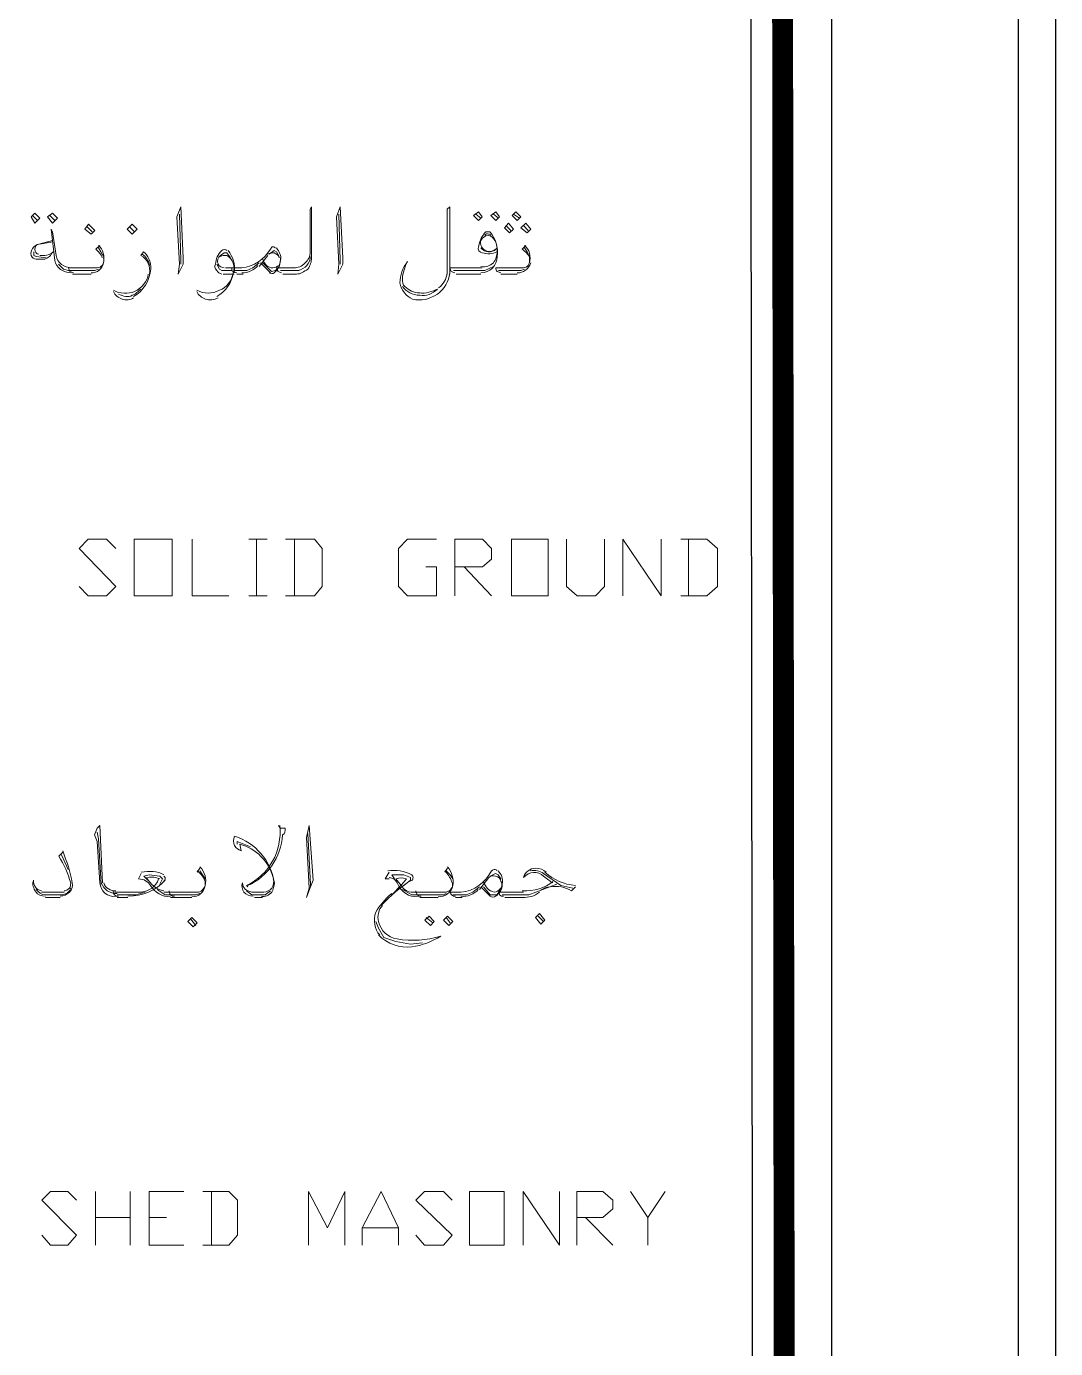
# Paper-space layout 'SM_Geared_A0' of a CAD drawing. Header units: millimetres. Extents: x 3 to 1211, y 0 to 841.
# Drawn here: x 1131.3 to 1186.2, y 561.5 to 632 of the extents above; entities that cross this region are included whole.
import ezdxf

# ---------------------------------------------------------------- set-up
doc = ezdxf.new("R2010")
doc.units = ezdxf.units.MM
doc.layers.add('ACDC BANDA', color=7, linetype='Continuous')

psp = doc.layouts.new('SM_Geared_A0')

# ---------------------------------------------------------------- linework, layer by layer
at = {"ltscale": 4, "transparency": 33554666}
for p, q in [((1184.209, 839.025), (1184.209, 2.008)), ((1174.24, 829.055), (1174.24, 11.978))]:
    psp.add_line(p, q, dxfattribs=at)
at = {"color": 18, "true_color": 0x000000, "transparency": 33554666}
for points in [[(2.824, 841.019), (1186.203, 841.019), (1186.203, 0.015), (2.824, 0.015)], [(4.818, 839.025), (1184.209, 839.025), (1184.209, 2.008), (4.818, 2.008)]]:
    psp.add_lwpolyline(points, close=True, dxfattribs=at)
at = {"lineweight": 20, "transparency": 33554666}
for points in [[(1139.366, 618.823), (1139.632, 619.355), (1139.632, 619.688), (1139.499, 622.415), (1139.299, 621.883), (1139.433, 619.355)], [(1147.879, 618.823), (1148.146, 619.355), (1148.146, 619.688), (1148.012, 622.415), (1147.813, 621.883), (1147.946, 619.355)], [(1131.983, 621.816), (1131.717, 622.082), (1131.518, 621.883), (1131.717, 621.55)], [(1132.914, 621.816), (1132.648, 622.082), (1132.382, 621.883), (1132.648, 621.55)], [(1155.595, 621.883), (1155.395, 622.149), (1155.129, 621.949), (1155.395, 621.683)], [(1156.526, 621.883), (1156.326, 622.149), (1156.06, 621.949), (1156.326, 621.683)], [(1157.657, 621.883), (1157.391, 622.149), (1157.191, 621.949), (1157.457, 621.683)], [(1134.91, 621.151), (1134.577, 621.483), (1134.378, 621.217), (1134.71, 620.951)], [(1137.171, 621.217), (1136.905, 621.483), (1136.639, 621.217), (1136.905, 620.951)], [(1157.258, 621.217), (1156.992, 621.55), (1156.792, 621.284), (1157.058, 621.018)], [(1158.189, 621.217), (1157.923, 621.55), (1157.657, 621.284), (1157.989, 621.018)], [(1137.013, 601.652), (1137.013, 604.669), (1139.051, 604.669), (1139.051, 601.652)], [(1157.155, 601.652), (1157.155, 604.669), (1159.112, 604.669), (1159.112, 601.652)], [(1146.211, 585.548), (1146.424, 586.117), (1146.567, 586.472), (1146.353, 589.388), (1146.211, 588.748), (1146.353, 586.045)], [(1140.38, 584.196), (1140.095, 584.481), (1139.882, 584.268), (1140.167, 583.983)], [(1153.038, 584.268), (1152.754, 584.552), (1152.54, 584.339), (1152.825, 584.054)], [(1154.034, 584.268), (1153.749, 584.552), (1153.536, 584.339), (1153.82, 584.054)], [(1158.94, 584.339), (1158.656, 584.694), (1158.443, 584.481), (1158.727, 584.125)], [(1154.913, 566.992), (1154.913, 569.856), (1156.771, 569.856), (1156.771, 566.992)]]:
    psp.add_lwpolyline(points, close=True, dxfattribs=at)
for points in [[(1146.416, 622.282), (1146.483, 622.415), (1146.483, 619.688)], [(1153.732, 622.282), (1153.866, 622.415), (1153.866, 620.619), (1153.866, 618.823)], [(1131.85, 621.683), (1131.584, 621.949), (1131.584, 621.949)], [(1132.781, 621.683), (1132.515, 621.949), (1132.515, 621.949)], [(1139.499, 619.355), (1139.499, 619.555), (1139.433, 622.016)], [(1146.416, 619.954), (1146.416, 622.282), (1146.416, 622.282)], [(1148.012, 619.355), (1148.012, 619.555), (1147.946, 622.016)], [(1153.732, 618.823), (1153.732, 622.282), (1153.732, 622.282)], [(1155.528, 621.816), (1155.262, 622.016), (1155.262, 622.016)], [(1156.459, 621.816), (1156.193, 622.016), (1156.193, 622.016)], [(1157.59, 621.816), (1157.258, 622.016), (1157.258, 622.016)], [(1132.848, 619.821), (1132.648, 621.084), (1132.582, 621.217), (1132.781, 619.555)], [(1134.777, 621.084), (1134.511, 621.35), (1134.511, 621.35)], [(1137.038, 621.084), (1136.772, 621.35), (1136.772, 621.35)], [(1157.125, 621.151), (1156.859, 621.417), (1156.859, 621.417)], [(1158.056, 621.151), (1157.79, 621.417), (1157.79, 621.417)], [(1132.648, 620.552), (1132.648, 620.619), (1131.917, 620.419)], [(1131.983, 620.419), (1132.648, 620.552), (1132.648, 620.552)], [(1135.176, 620.353), (1134.976, 620.153), (1134.976, 620.153)], [(1157.923, 620.353), (1157.723, 620.153), (1157.723, 620.153)], [(1132.316, 619.688), (1131.784, 619.754), (1131.651, 619.821), (1131.651, 620.02)], [(1131.784, 619.621), (1132.249, 619.621), (1132.249, 619.621)], [(1132.249, 619.821), (1131.983, 619.821), (1131.983, 619.821)], [(1135.109, 620.22), (1135.242, 620.02), (1135.375, 619.754)], [(1137.504, 620.02), (1137.371, 619.821), (1137.371, 619.821)], [(1141.627, 619.821), (1141.827, 619.954), (1141.96, 619.954), (1142.159, 619.688)], [(1144.155, 619.821), (1143.689, 619.222), (1143.689, 619.222)], [(1144.753, 619.754), (1144.62, 620.02), (1144.487, 620.087), (1144.221, 619.887)], [(1157.856, 620.22), (1157.989, 620.02), (1158.122, 619.754)], [(1133.846, 619.023), (1133.513, 619.023), (1133.247, 619.089), (1132.981, 619.355)], [(1135.043, 619.156), (1133.579, 619.156), (1133.579, 619.156)], [(1135.109, 619.089), (1134.91, 619.023), (1133.713, 619.023)], [(1142.226, 619.023), (1141.694, 619.023), (1141.561, 619.089), (1141.428, 619.355)], [(1142.359, 619.156), (1141.893, 619.156), (1141.893, 619.156)], [(1142.226, 619.156), (1142.758, 619.156), (1142.758, 619.156)], [(1143.689, 619.422), (1143.357, 619.156), (1143.024, 619.023), (1142.359, 619.023)], [(1144.288, 618.89), (1143.756, 619.422), (1143.756, 619.422)], [(1143.889, 619.422), (1144.288, 619.023), (1144.354, 618.956), (1144.554, 619.023), (1144.753, 619.222)], [(1144.687, 619.156), (1145.552, 619.156), (1145.552, 619.156)], [(1145.818, 619.023), (1144.82, 619.023), (1144.82, 619.023)], [(1153.866, 619.156), (1155.595, 619.156), (1155.595, 619.156)], [(1156.193, 619.222), (1155.728, 619.023), (1154.065, 619.023)], [(1157.79, 619.156), (1156.326, 619.156), (1156.326, 619.156)], [(1157.856, 619.089), (1157.657, 619.023), (1156.459, 619.023)], [(1133.713, 618.823), (1133.979, 618.823), (1133.979, 618.823)], [(1133.846, 618.823), (1134.71, 618.823), (1134.71, 618.823)], [(1141.76, 618.823), (1142.359, 618.823), (1142.359, 618.823)], [(1142.825, 618.823), (1142.492, 618.823), (1142.492, 618.823)], [(1145.685, 618.823), (1144.953, 618.823), (1144.953, 618.823)], [(1155.528, 618.823), (1154.198, 618.823), (1154.198, 618.823)], [(1156.592, 618.823), (1157.457, 618.823), (1157.457, 618.823)], [(1134.077, 602.141), (1134.566, 601.652), (1135.545, 601.652), (1136.034, 602.141), (1134.077, 604.18), (1134.566, 604.669), (1135.545, 604.669), (1136.034, 604.18)], [(1140.111, 604.669), (1140.111, 601.652), (1142.069, 601.652)], [(1143.129, 604.669), (1144.107, 604.669), (1144.107, 604.669)], [(1143.536, 604.669), (1143.536, 601.652), (1143.536, 601.652)], [(1145.086, 601.652), (1146.635, 601.652), (1147.043, 602.141), (1147.043, 604.18), (1146.635, 604.669), (1145.086, 604.669)], [(1145.575, 604.669), (1145.575, 601.652), (1145.575, 601.652)], [(1152.588, 603.201), (1153.159, 603.201), (1153.159, 601.652), (1151.609, 601.652), (1151.12, 602.141), (1151.12, 604.18), (1151.609, 604.669), (1153.159, 604.669)], [(1154.137, 601.652), (1154.137, 604.669), (1155.605, 604.669), (1156.094, 604.18), (1156.094, 603.609), (1155.605, 603.201), (1154.137, 603.201)], [(1160.09, 604.669), (1160.09, 602.141), (1160.661, 601.652), (1161.64, 601.652), (1162.129, 602.141), (1162.129, 604.669)], [(1163.107, 601.652), (1163.107, 604.669), (1165.146, 601.652), (1165.146, 604.669)], [(1166.206, 601.652), (1167.592, 601.652), (1168.163, 602.141), (1168.163, 604.18), (1167.592, 604.669), (1166.206, 604.669)], [(1166.614, 604.669), (1166.614, 601.652), (1166.614, 601.652)], [(1154.627, 603.201), (1156.094, 601.652), (1156.094, 601.652)], [(1143.129, 601.652), (1144.107, 601.652), (1144.107, 601.652)], [(1135.331, 586.33), (1135.189, 589.388), (1135.046, 589.246), (1134.904, 588.89), (1135.046, 588.534), (1135.189, 586.33)], [(1135.26, 586.259), (1135.117, 588.677), (1135.046, 589.032)], [(1142.513, 588.392), (1142.513, 588.534), (1143.224, 588.25)], [(1146.424, 586.117), (1146.424, 586.259), (1146.282, 588.961)], [(1133.197, 587.965), (1132.984, 587.752), (1132.984, 587.752)], [(1133.126, 587.823), (1133.482, 587.041), (1133.482, 587.041)], [(1142.727, 588.037), (1142.655, 588.392), (1142.655, 588.392)], [(1140.522, 587.112), (1140.38, 586.899), (1140.38, 586.899)], [(1153.749, 587.112), (1153.607, 586.899), (1153.607, 586.899)], [(1137.393, 586.828), (1137.251, 586.543), (1137.251, 586.543)], [(1137.749, 586.472), (1137.535, 586.685), (1137.82, 586.757), (1138.389, 586.685), (1138.531, 586.543), (1138.389, 586.259)], [(1140.522, 586.97), (1140.664, 586.757), (1140.807, 586.543)], [(1150.62, 586.899), (1150.407, 586.543), (1150.62, 586.543)], [(1150.905, 586.543), (1150.762, 586.757), (1150.905, 586.757), (1151.402, 586.757), (1151.758, 586.614), (1151.758, 586.472), (1151.402, 586.188)], [(1151.26, 586.188), (1150.976, 586.543), (1150.976, 586.543)], [(1153.678, 586.97), (1153.891, 586.757), (1154.034, 586.543)], [(1155.954, 586.614), (1155.456, 585.974), (1155.456, 585.974)], [(1156.594, 586.543), (1156.451, 586.757), (1156.309, 586.828), (1156.025, 586.685)], [(1160.434, 586.045), (1159.794, 586.188), (1158.869, 586.828)], [(1133.269, 585.832), (1132.06, 585.832), (1132.06, 585.832)], [(1133.197, 585.69), (1132.273, 585.69), (1132.273, 585.69)], [(1137.464, 585.832), (1135.971, 585.832), (1135.971, 585.832)], [(1137.606, 585.832), (1137.109, 585.69), (1136.113, 585.69)], [(1139.171, 585.69), (1138.673, 585.69), (1138.246, 585.974)], [(1138.958, 585.832), (1138.602, 585.832), (1138.602, 585.832)], [(1140.451, 585.832), (1138.886, 585.832), (1138.886, 585.832)], [(1140.522, 585.761), (1140.309, 585.69), (1138.958, 585.69)], [(1143.082, 586.117), (1143.011, 586.188), (1143.011, 586.188)], [(1144.291, 585.903), (1144.007, 585.69), (1143.295, 585.69), (1143.011, 585.903)], [(1143.936, 585.832), (1143.295, 585.832), (1143.295, 585.832)], [(1152.398, 585.69), (1151.829, 585.69), (1151.331, 585.974)], [(1152.256, 585.832), (1151.9, 585.832), (1151.9, 585.832)], [(1153.678, 585.832), (1152.042, 585.832), (1152.042, 585.832)], [(1153.678, 585.761), (1153.536, 585.69), (1152.256, 585.69)], [(1153.891, 585.832), (1154.46, 585.832), (1154.46, 585.832)], [(1155.456, 586.117), (1155.1, 585.832), (1154.745, 585.69), (1154.034, 585.69)], [(1156.025, 585.619), (1155.527, 586.117), (1155.527, 586.117)], [(1155.669, 586.117), (1156.025, 585.69), (1156.167, 585.69), (1156.38, 585.69), (1156.594, 585.974)], [(1157.803, 585.832), (1156.523, 585.832), (1156.523, 585.832)], [(1159.58, 586.259), (1158.087, 585.69), (1156.665, 585.69)], [(1160.363, 585.903), (1160.576, 586.117), (1160.576, 586.117)], [(1132.273, 585.548), (1133.055, 585.548), (1133.055, 585.548)], [(1136.113, 585.548), (1136.326, 585.548), (1136.326, 585.548)], [(1136.184, 585.548), (1136.682, 585.548), (1136.682, 585.548)], [(1138.958, 585.548), (1139.313, 585.548), (1139.313, 585.548)], [(1139.171, 585.548), (1140.095, 585.548), (1140.095, 585.548)], [(1143.438, 585.548), (1143.864, 585.548), (1143.864, 585.548)], [(1152.256, 585.548), (1152.54, 585.548), (1152.54, 585.548)], [(1152.398, 585.548), (1153.251, 585.548), (1153.251, 585.548)], [(1154.531, 585.548), (1154.176, 585.548), (1154.176, 585.548)], [(1156.807, 585.548), (1157.731, 585.548), (1157.731, 585.548)], [(1140.309, 584.054), (1140.024, 584.41), (1140.024, 584.41)], [(1152.967, 584.196), (1152.611, 584.481), (1152.611, 584.481)], [(1153.891, 584.196), (1153.678, 584.481), (1153.678, 584.481)], [(1158.869, 584.268), (1158.585, 584.552), (1158.585, 584.552)], [(1149.909, 584.268), (1150.051, 583.912), (1150.336, 583.414), (1150.976, 583.201), (1151.758, 583.059), (1152.398, 583.13)], [(1132.08, 567.534), (1132.545, 566.992), (1133.474, 566.992), (1133.938, 567.534), (1132.08, 569.391), (1132.545, 569.856), (1133.474, 569.856), (1133.938, 569.391)], [(1134.944, 566.992), (1134.944, 569.856), (1134.944, 569.856)], [(1136.802, 569.856), (1136.802, 566.992), (1136.802, 566.992)], [(1137.808, 566.992), (1137.808, 569.856), (1139.666, 569.856)], [(1140.672, 566.992), (1142.065, 566.992), (1142.529, 567.534), (1142.529, 569.391), (1142.065, 569.856), (1140.672, 569.856)], [(1141.136, 569.856), (1141.136, 566.992), (1141.136, 566.992)], [(1146.322, 566.992), (1146.322, 569.856), (1147.328, 567.921), (1148.257, 569.856), (1148.257, 566.992)], [(1149.186, 566.992), (1149.186, 567.921), (1150.192, 569.856), (1151.121, 567.921), (1151.121, 566.992)], [(1152.05, 567.534), (1152.514, 566.992), (1153.52, 566.992), (1153.985, 567.534), (1152.05, 569.391), (1152.514, 569.856), (1153.52, 569.856), (1153.985, 569.391)], [(1157.777, 566.992), (1157.777, 569.856), (1159.712, 566.992), (1159.712, 569.856)], [(1160.641, 566.992), (1160.641, 569.856), (1162.034, 569.856), (1162.576, 569.391), (1162.576, 568.927), (1162.034, 568.463), (1160.641, 568.463)], [(1163.505, 569.856), (1164.433, 568.463), (1164.433, 566.992)], [(1164.433, 568.463), (1165.362, 569.856), (1165.362, 569.856)], [(1134.944, 568.463), (1136.802, 568.463), (1136.802, 568.463)], [(1137.808, 568.463), (1138.737, 568.463), (1138.737, 568.463)], [(1161.105, 568.463), (1162.576, 566.992), (1162.576, 566.992)], [(1149.186, 567.921), (1151.121, 567.921), (1151.121, 567.921)], [(1137.808, 566.992), (1139.666, 566.992), (1139.666, 566.992)]]:
    psp.add_lwpolyline(points, dxfattribs=at)
at = {"lineweight": 20, "transparency": 33554666, "extrusion": (0, 0, 9.96918)}
for points in [[(1155.794, 621.084), (1155.595, 620.885), (1155.462, 620.619), (1155.395, 620.286)], [(1156.393, 619.754), (1156.459, 620.22), (1156.326, 620.752), (1155.994, 621.084)], [(1131.917, 620.419), (1131.651, 620.353), (1131.451, 620.087), (1131.518, 619.821)], [(1135.375, 619.422), (1135.442, 619.754), (1135.375, 620.153), (1135.109, 620.353)], [(1155.395, 620.286), (1155.329, 620.153), (1155.462, 619.954), (1155.595, 619.954)], [(1155.528, 620.685), (1155.462, 620.486), (1155.528, 620.286), (1155.661, 620.153)], [(1156.393, 620.02), (1156.393, 620.22), (1156.393, 620.419), (1156.26, 620.619)], [(1158.122, 619.422), (1158.189, 619.754), (1158.122, 620.153), (1157.856, 620.353)], [(1131.518, 619.821), (1131.584, 619.688), (1131.651, 619.621), (1131.784, 619.621)], [(1132.249, 619.621), (1132.449, 619.688), (1132.582, 619.821), (1132.648, 620.02)], [(1132.249, 619.821), (1132.382, 619.821), (1132.582, 619.887), (1132.715, 620.02)], [(1132.848, 619.821), (1132.914, 619.422), (1133.247, 619.156), (1133.713, 619.156)], [(1135.309, 619.688), (1135.242, 619.887), (1135.109, 620.02), (1134.976, 620.153)], [(1137.836, 618.823), (1137.903, 619.222), (1137.703, 619.621), (1137.371, 619.821)], [(1137.836, 619.289), (1137.77, 619.555), (1137.637, 619.754), (1137.437, 619.887)], [(1137.903, 619.089), (1137.903, 619.488), (1137.77, 619.821), (1137.504, 620.02)], [(1141.694, 620.087), (1141.494, 619.887), (1141.361, 619.621), (1141.361, 619.355)], [(1141.96, 619.821), (1141.827, 619.821), (1141.694, 619.821), (1141.627, 619.754)], [(1141.96, 620.087), (1141.893, 620.153), (1141.76, 620.153), (1141.694, 620.087)], [(1142.293, 618.89), (1142.426, 619.222), (1142.293, 619.621), (1141.96, 619.821)], [(1142.359, 618.89), (1142.426, 619.355), (1142.293, 619.754), (1142.026, 620.087)], [(1142.758, 619.156), (1143.423, 619.222), (1143.955, 619.621), (1144.288, 620.153)], [(1143.889, 619.621), (1143.955, 619.355), (1144.155, 619.156), (1144.421, 619.156)], [(1145.751, 619.023), (1146.15, 619.089), (1146.416, 619.422), (1146.416, 619.754)], [(1155.528, 620.22), (1155.728, 619.954), (1156.127, 619.954), (1156.326, 620.153)], [(1155.528, 618.89), (1155.994, 618.89), (1156.393, 619.289), (1156.393, 619.754)], [(1155.595, 619.954), (1155.861, 619.887), (1156.127, 619.887), (1156.393, 620.02)], [(1155.661, 620.153), (1155.927, 619.954), (1156.193, 620.02), (1156.393, 620.22)], [(1158.122, 619.688), (1158.056, 619.887), (1157.923, 620.02), (1157.723, 620.153)], [(1132.781, 619.555), (1132.848, 619.156), (1133.247, 618.89), (1133.646, 618.89)], [(1134.71, 618.89), (1135.043, 618.89), (1135.309, 619.089), (1135.375, 619.422)], [(1136.972, 617.626), (1137.504, 617.892), (1137.836, 618.49), (1137.903, 619.089)], [(1141.428, 617.626), (1141.893, 617.892), (1142.226, 618.357), (1142.293, 618.89)], [(1142.758, 618.89), (1143.091, 618.89), (1143.423, 619.023), (1143.623, 619.289)], [(1144.221, 618.956), (1144.288, 618.823), (1144.421, 618.823), (1144.487, 618.89)], [(1151.604, 619.488), (1151.338, 619.156), (1151.205, 618.756), (1151.205, 618.357)], [(1151.604, 619.488), (1151.471, 619.222), (1151.338, 618.89), (1151.338, 618.557)], [(1153.267, 618.091), (1153.533, 618.291), (1153.666, 618.557), (1153.732, 618.89)], [(1157.457, 618.89), (1157.79, 618.89), (1158.056, 619.089), (1158.189, 619.422)], [(1151.205, 618.357), (1151.272, 617.958), (1151.538, 617.626), (1151.87, 617.493)], [(1151.338, 618.557), (1151.338, 618.424), (1151.338, 618.224), (1151.471, 618.158)], [(1151.471, 618.158), (1151.671, 617.958), (1151.937, 617.825), (1152.269, 617.825)], [(1136.173, 617.759), (1136.439, 617.626), (1136.706, 617.559), (1136.905, 617.692)], [(1136.905, 617.692), (1137.105, 617.759), (1137.238, 617.892), (1137.371, 618.025)], [(1152.203, 617.825), (1152.602, 617.759), (1152.934, 617.892), (1153.2, 618.025)], [(1143.011, 586.188), (1144.22, 586.757), (1144.931, 588.037), (1144.789, 589.388)], [(1144.931, 588.89), (1145.073, 588.961), (1145.073, 589.103), (1145.073, 589.246)], [(1144.504, 586.33), (1144.291, 587.539), (1143.509, 588.463), (1142.371, 588.819)], [(1143.082, 586.188), (1144.149, 586.685), (1144.86, 587.681), (1144.931, 588.89)], [(1133.695, 586.33), (1133.624, 586.899), (1133.411, 587.468), (1133.197, 588.037)], [(1144.433, 586.614), (1144.22, 587.468), (1143.509, 588.179), (1142.655, 588.392)], [(1133.624, 586.33), (1133.482, 586.828), (1133.269, 587.325), (1132.984, 587.752)], [(1140.807, 586.188), (1140.878, 586.543), (1140.807, 586.899), (1140.522, 587.183)], [(1154.034, 586.188), (1154.105, 586.543), (1153.962, 586.899), (1153.749, 587.183)], [(1158.443, 587.112), (1158.158, 587.112), (1157.874, 586.899), (1157.803, 586.614)], [(1159.012, 586.899), (1158.869, 587.041), (1158.656, 587.112), (1158.443, 587.112)], [(1131.633, 586.472), (1131.633, 586.188), (1131.775, 585.974), (1132.06, 585.903)], [(1136.682, 585.619), (1137.464, 585.619), (1138.175, 585.903), (1138.673, 586.472)], [(1137.891, 586.188), (1137.749, 586.401), (1137.535, 586.543), (1137.251, 586.543)], [(1138.602, 586.757), (1138.246, 586.97), (1137.82, 586.97), (1137.393, 586.899)], [(1137.393, 585.832), (1137.82, 585.903), (1138.175, 586.117), (1138.318, 586.543)], [(1137.678, 586.614), (1137.891, 586.259), (1138.175, 585.974), (1138.602, 585.903)], [(1138.389, 586.543), (1138.175, 586.614), (1137.962, 586.685), (1137.749, 586.614)], [(1140.807, 586.401), (1140.735, 586.614), (1140.593, 586.828), (1140.38, 586.97)], [(1151.829, 586.472), (1151.189, 586.117), (1150.691, 585.619), (1150.193, 585.121)], [(1151.829, 586.757), (1151.474, 586.97), (1150.976, 587.041), (1150.549, 586.97)], [(1151.047, 586.33), (1150.976, 586.472), (1150.833, 586.614), (1150.62, 586.614)], [(1150.762, 585.69), (1151.047, 585.974), (1151.331, 586.259), (1151.545, 586.543)], [(1151.545, 586.543), (1151.331, 586.614), (1151.189, 586.614), (1150.976, 586.543)], [(1153.962, 586.401), (1153.891, 586.614), (1153.749, 586.828), (1153.607, 586.97)], [(1154.46, 585.832), (1155.171, 585.903), (1155.74, 586.33), (1156.096, 586.97)], [(1155.669, 586.401), (1155.74, 586.117), (1155.954, 585.903), (1156.238, 585.832)], [(1157.731, 585.903), (1158.372, 585.903), (1158.94, 586.045), (1159.367, 586.401)], [(1158.869, 586.685), (1158.585, 586.97), (1158.087, 586.97), (1157.803, 586.614)], [(1158.869, 586.828), (1158.656, 586.97), (1158.443, 587.041), (1158.158, 586.97)], [(1158.869, 586.685), (1159.083, 586.543), (1159.225, 586.401), (1159.367, 586.33)], [(1158.94, 586.899), (1159.438, 586.472), (1159.936, 586.259), (1160.576, 586.188)], [(1131.775, 585.974), (1131.917, 585.832), (1132.06, 585.69), (1132.273, 585.69)], [(1133.197, 585.69), (1133.411, 585.761), (1133.553, 585.832), (1133.624, 586.045)], [(1135.189, 586.33), (1135.189, 585.903), (1135.615, 585.548), (1136.042, 585.619)], [(1135.26, 586.33), (1135.402, 585.974), (1135.686, 585.761), (1136.113, 585.761)], [(1135.402, 586.33), (1135.473, 586.045), (1135.757, 585.903), (1136.042, 585.903)], [(1137.891, 586.188), (1138.104, 585.832), (1138.531, 585.548), (1138.958, 585.619)], [(1140.095, 585.619), (1140.451, 585.548), (1140.735, 585.832), (1140.807, 586.188)], [(1142.798, 586.33), (1142.798, 586.045), (1143.011, 585.903), (1143.295, 585.832)], [(1150.762, 585.761), (1150.407, 585.477), (1150.122, 585.121), (1149.909, 584.765)], [(1151.047, 586.33), (1151.26, 585.832), (1151.687, 585.548), (1152.185, 585.619)], [(1151.26, 586.188), (1151.402, 585.974), (1151.616, 585.832), (1151.9, 585.832)], [(1153.251, 585.619), (1153.607, 585.548), (1153.962, 585.832), (1154.034, 586.188)], [(1154.46, 585.619), (1154.816, 585.548), (1155.171, 585.761), (1155.385, 585.974)], [(1157.731, 585.548), (1158.087, 585.548), (1158.372, 585.619), (1158.656, 585.832)], [(1159.225, 586.117), (1159.012, 586.117), (1158.869, 586.045), (1158.656, 585.903)], [(1160.363, 585.903), (1160.007, 586.117), (1159.652, 586.188), (1159.225, 586.117)], [(1150.265, 585.121), (1150.051, 584.908), (1149.98, 584.552), (1150.051, 584.268)], [(1156.025, 585.619), (1156.096, 585.548), (1156.238, 585.548), (1156.309, 585.619)], [(1149.909, 584.765), (1149.767, 584.339), (1149.838, 583.841), (1150.122, 583.556)], [(1150.051, 584.268), (1150.193, 583.77), (1150.549, 583.414), (1151.047, 583.343)], [(1150.051, 583.556), (1150.549, 583.059), (1151.189, 582.845), (1151.829, 582.916)], [(1151.047, 583.343), (1151.829, 583.201), (1152.611, 583.272), (1153.394, 583.485)], [(1151.829, 582.916), (1152.398, 582.988), (1152.896, 583.201), (1153.394, 583.485)]]:
    psp.add_open_spline(points, degree=3, dxfattribs=at)
for points in [[(1156.06, 620.885), (1156.06, 620.951), (1155.994, 620.951), (1155.927, 620.951), (1155.927, 620.951), (1155.861, 621.018), (1155.794, 620.951), (1155.728, 620.885)], [(1155.994, 621.084), (1155.994, 621.084), (1155.927, 621.084), (1155.861, 621.084), (1155.861, 621.084), (1155.861, 621.084), (1155.794, 621.084), (1155.794, 621.084)], [(1131.917, 620.419), (1131.784, 620.419), (1131.717, 620.286), (1131.717, 620.153), (1131.717, 620.153), (1131.717, 620.02), (1131.784, 619.887), (1131.917, 619.887)], [(1144.554, 620.22), (1144.554, 620.22), (1144.487, 620.286), (1144.421, 620.286), (1144.421, 620.286), (1144.354, 620.286), (1144.354, 620.22), (1144.288, 620.153)], [(1156.26, 620.619), (1156.193, 620.752), (1156.06, 620.885), (1155.927, 620.885), (1155.927, 620.885), (1155.728, 620.885), (1155.595, 620.752), (1155.528, 620.619)], [(1135.043, 619.156), (1135.176, 619.156), (1135.242, 619.222), (1135.309, 619.289), (1135.309, 619.289), (1135.375, 619.422), (1135.442, 619.555), (1135.375, 619.688)], [(1141.627, 619.821), (1141.494, 619.688), (1141.428, 619.555), (1141.494, 619.355), (1141.494, 619.355), (1141.561, 619.222), (1141.694, 619.156), (1141.827, 619.156)], [(1144.753, 619.688), (1144.753, 619.821), (1144.62, 619.887), (1144.487, 619.954), (1144.487, 619.954), (1144.421, 619.954), (1144.221, 619.954), (1144.155, 619.887)], [(1144.421, 619.156), (1144.554, 619.156), (1144.62, 619.222), (1144.753, 619.289), (1144.753, 619.289), (1144.82, 619.422), (1144.82, 619.555), (1144.82, 619.688)], [(1144.487, 618.89), (1144.687, 619.089), (1144.82, 619.289), (1144.82, 619.555), (1144.82, 619.555), (1144.886, 619.821), (1144.753, 620.02), (1144.62, 620.22)], [(1145.552, 619.156), (1145.751, 619.156), (1145.951, 619.222), (1146.15, 619.422), (1146.15, 619.422), (1146.283, 619.555), (1146.416, 619.754), (1146.416, 620.02)], [(1145.685, 618.823), (1145.884, 618.823), (1146.084, 618.956), (1146.283, 619.089), (1146.283, 619.089), (1146.416, 619.289), (1146.483, 619.488), (1146.483, 619.688)], [(1155.528, 619.222), (1155.794, 619.156), (1155.994, 619.289), (1156.193, 619.422), (1156.193, 619.422), (1156.326, 619.621), (1156.393, 619.821), (1156.393, 620.02)], [(1157.79, 619.156), (1157.923, 619.156), (1157.989, 619.222), (1158.056, 619.289), (1158.056, 619.289), (1158.122, 619.422), (1158.122, 619.555), (1158.122, 619.688)], [(1133.513, 619.156), (1133.513, 619.089), (1133.579, 619.023), (1133.579, 618.956), (1133.579, 618.956), (1133.646, 618.956), (1133.713, 618.89), (1133.779, 618.89)], [(1140.364, 617.958), (1140.763, 617.759), (1141.162, 617.759), (1141.561, 617.958), (1141.561, 617.958), (1141.96, 618.091), (1142.226, 618.49), (1142.293, 618.89)], [(1141.361, 619.355), (1141.295, 619.222), (1141.295, 619.156), (1141.428, 619.023), (1141.428, 619.023), (1141.494, 618.89), (1141.561, 618.89), (1141.694, 618.823)], [(1142.226, 619.156), (1142.226, 619.089), (1142.226, 619.023), (1142.293, 618.956), (1142.293, 618.956), (1142.359, 618.956), (1142.426, 618.89), (1142.492, 618.89)], [(1144.62, 619.156), (1144.62, 619.089), (1144.687, 619.023), (1144.687, 618.956), (1144.687, 618.956), (1144.753, 618.956), (1144.82, 618.89), (1144.886, 618.89)], [(1151.87, 617.493), (1152.336, 617.36), (1152.801, 617.493), (1153.2, 617.759), (1153.2, 617.759), (1153.599, 618.025), (1153.799, 618.424), (1153.866, 618.89)], [(1153.866, 619.156), (1153.866, 619.089), (1153.932, 619.023), (1153.932, 618.956), (1153.932, 618.956), (1153.999, 618.956), (1154.065, 618.89), (1154.132, 618.89)], [(1156.326, 619.156), (1156.326, 619.089), (1156.326, 619.023), (1156.393, 618.956), (1156.393, 618.956), (1156.459, 618.956), (1156.526, 618.89), (1156.592, 618.89)], [(1135.907, 617.958), (1136.24, 617.759), (1136.706, 617.759), (1137.038, 617.892), (1137.038, 617.892), (1137.437, 618.091), (1137.703, 618.424), (1137.77, 618.823)], [(1151.338, 618.158), (1151.538, 617.892), (1151.87, 617.692), (1152.269, 617.692), (1152.269, 617.692), (1152.602, 617.626), (1152.934, 617.759), (1153.2, 618.025)], [(1135.907, 617.892), (1135.974, 617.692), (1136.173, 617.559), (1136.373, 617.493), (1136.373, 617.493), (1136.573, 617.426), (1136.839, 617.426), (1136.972, 617.559)], [(1140.364, 617.892), (1140.43, 617.692), (1140.63, 617.559), (1140.829, 617.493), (1140.829, 617.493), (1141.029, 617.426), (1141.295, 617.426), (1141.494, 617.559)], [(1144.718, 589.388), (1144.789, 589.317), (1144.789, 589.246), (1144.86, 589.246), (1144.86, 589.246), (1144.931, 589.246), (1145.002, 589.246), (1145.073, 589.246)], [(1142.371, 588.819), (1142.3, 588.677), (1142.3, 588.463), (1142.371, 588.321), (1142.371, 588.321), (1142.442, 588.179), (1142.584, 588.108), (1142.727, 588.037)], [(1131.633, 586.401), (1131.562, 586.259), (1131.633, 586.045), (1131.775, 585.832), (1131.775, 585.832), (1131.846, 585.69), (1132.06, 585.619), (1132.273, 585.619)], [(1138.602, 586.472), (1138.673, 586.472), (1138.673, 586.543), (1138.673, 586.614), (1138.673, 586.614), (1138.673, 586.614), (1138.602, 586.685), (1138.602, 586.685)], [(1140.451, 585.832), (1140.522, 585.832), (1140.664, 585.903), (1140.735, 586.045), (1140.735, 586.045), (1140.807, 586.117), (1140.807, 586.259), (1140.807, 586.401)], [(1143.936, 585.832), (1144.078, 585.832), (1144.291, 585.974), (1144.362, 586.045), (1144.362, 586.045), (1144.433, 586.188), (1144.504, 586.401), (1144.433, 586.543)], [(1151.829, 586.472), (1151.9, 586.472), (1151.9, 586.543), (1151.9, 586.614), (1151.9, 586.614), (1151.9, 586.685), (1151.9, 586.685), (1151.829, 586.757)], [(1153.607, 585.832), (1153.749, 585.832), (1153.891, 585.903), (1153.962, 586.045), (1153.962, 586.045), (1154.034, 586.117), (1154.034, 586.259), (1153.962, 586.401)], [(1156.594, 586.401), (1156.594, 586.543), (1156.451, 586.685), (1156.309, 586.685), (1156.309, 586.685), (1156.167, 586.757), (1156.025, 586.685), (1155.954, 586.614)], [(1156.38, 586.97), (1156.38, 587.041), (1156.309, 587.041), (1156.238, 587.041), (1156.238, 587.041), (1156.167, 587.041), (1156.096, 586.97), (1156.096, 586.97)], [(1156.238, 585.832), (1156.38, 585.832), (1156.451, 585.903), (1156.594, 586.045), (1156.594, 586.045), (1156.665, 586.117), (1156.665, 586.33), (1156.594, 586.401)], [(1156.309, 585.619), (1156.523, 585.761), (1156.665, 585.974), (1156.665, 586.259), (1156.665, 586.259), (1156.736, 586.543), (1156.594, 586.828), (1156.451, 586.97)], [(1133.055, 585.619), (1133.269, 585.619), (1133.411, 585.69), (1133.553, 585.832), (1133.553, 585.832), (1133.695, 585.974), (1133.766, 586.188), (1133.695, 586.33)], [(1133.269, 585.903), (1133.34, 585.903), (1133.482, 585.974), (1133.553, 586.045), (1133.553, 586.045), (1133.624, 586.117), (1133.624, 586.259), (1133.624, 586.33)], [(1135.9, 585.903), (1135.9, 585.832), (1135.9, 585.761), (1135.971, 585.69), (1135.971, 585.69), (1136.042, 585.619), (1136.113, 585.619), (1136.184, 585.619)], [(1138.886, 585.903), (1138.886, 585.832), (1138.886, 585.761), (1138.958, 585.69), (1138.958, 585.69), (1139.029, 585.619), (1139.1, 585.619), (1139.171, 585.619)], [(1142.798, 586.33), (1142.727, 586.188), (1142.798, 585.974), (1142.869, 585.832), (1142.869, 585.832), (1143.011, 585.69), (1143.153, 585.619), (1143.367, 585.619)], [(1143.793, 585.619), (1144.007, 585.548), (1144.22, 585.69), (1144.362, 585.832), (1144.362, 585.832), (1144.433, 585.974), (1144.504, 586.188), (1144.504, 586.33)], [(1152.042, 585.903), (1152.042, 585.832), (1152.114, 585.761), (1152.114, 585.69), (1152.114, 585.69), (1152.185, 585.619), (1152.256, 585.619), (1152.327, 585.619)], [(1153.891, 585.903), (1153.891, 585.832), (1153.891, 585.761), (1153.962, 585.69), (1153.962, 585.69), (1154.034, 585.619), (1154.105, 585.619), (1154.176, 585.619)], [(1156.451, 585.903), (1156.451, 585.832), (1156.523, 585.761), (1156.523, 585.69), (1156.523, 585.69), (1156.594, 585.619), (1156.665, 585.619), (1156.736, 585.619)]]:
    psp.add_open_spline(points, degree=3, knots=[0, 0, 0, 0, 0.125, 0.125, 0.125, 0.125, 1, 1, 1, 1], dxfattribs=at)
at = {"layer": 'ACDC BANDA', "color": 4, "const_width": 1.117}
psp.add_lwpolyline([(1171.406, 825.968), (1018.426, 825.728), (1019.151, 290.394), (1172.031, 290.634)], close=True, dxfattribs=at)
at = {"layer": 'ACDC BANDA'}
psp.add_lwpolyline([(1169.725, 824.007), (1020.234, 823.772), (1020.955, 292.196), (1170.346, 292.431), (1169.725, 824.007)], close=True, dxfattribs=at)

doc.saveas('drawing.dxf')
